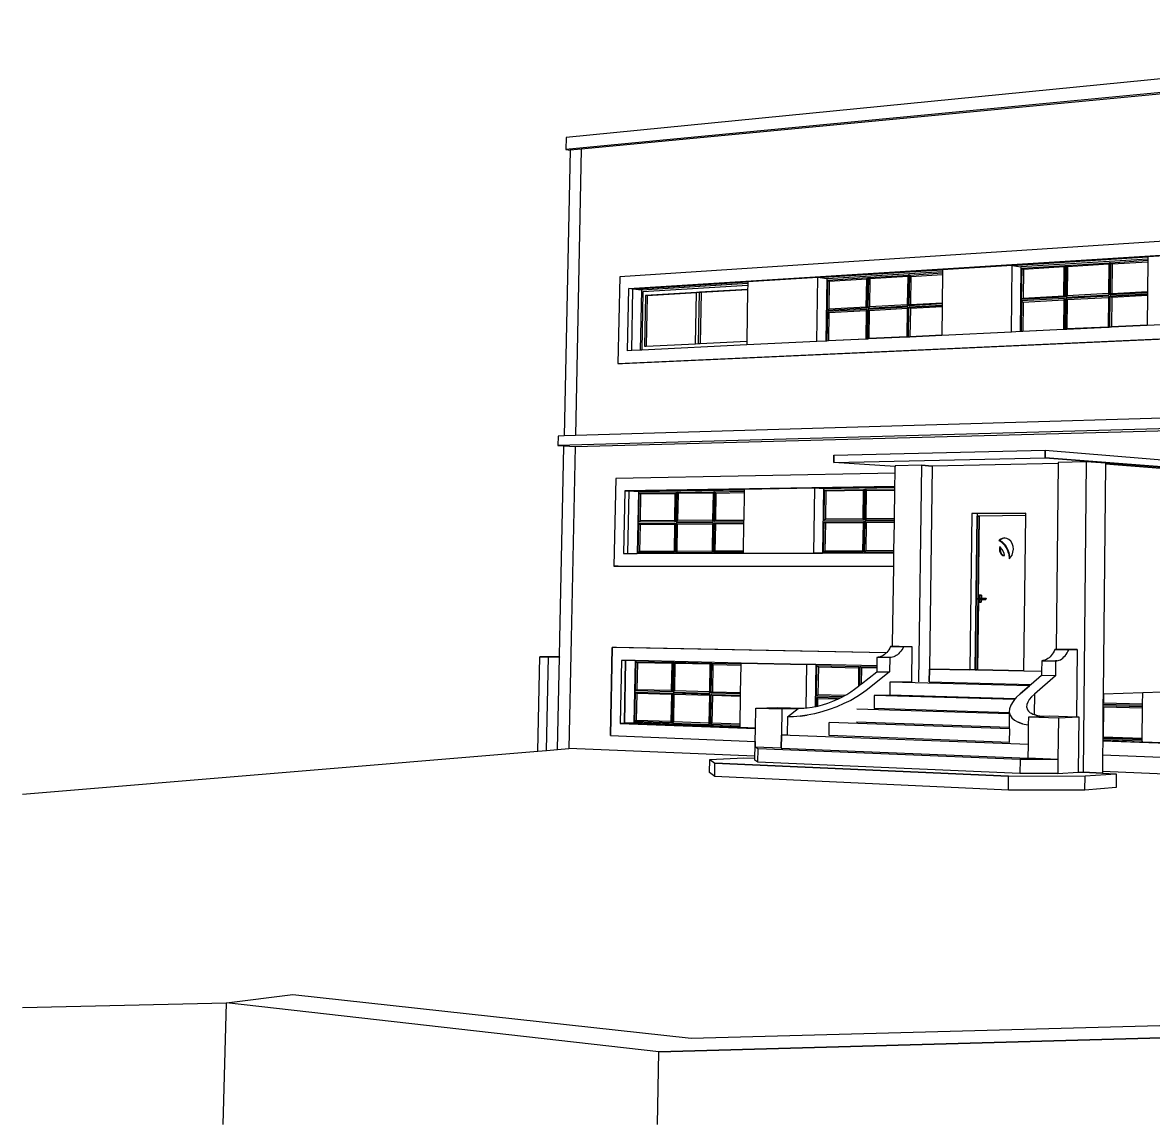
# Model space of a CAD drawing. Header units: metres. Extents: x -0.2 to 17.8, y -0.3 to 9.8.
# Drawn here: x -0.18 to 10.25, y -0.33 to 9.84 of the extents above; entities that cross this region are included whole.
import ezdxf

# ---------------------------------------------------------------- set-up
doc = ezdxf.new("R2010")
doc.units = ezdxf.units.M
for name, color, linetype in [('02_MURS_MAISON-F', 7, 'CONTINUOUS'), ('04_MENUISERIE-F', 7, 'CONTINUOUS'), ('23_TN-F', 7, 'CONTINUOUS'), ('LAYER0-F', 7, 'CONTINUOUS'), ('Z_04_EXT_-F', 7, 'CONTINUOUS')]:
    doc.layers.add(name, color=color, linetype=linetype)

msp = doc.modelspace()

# ---------------------------------------------------------------- linework, layer by layer
at = {"layer": '02_MURS_MAISON-F', "color": 7}
for points in [[(15.819, 9.813), (15.706, 9.826), (15.592, 9.84), (4.833, 8.781)], [(15.82, 9.672), (15.706, 9.685), (15.592, 9.698), (4.83, 8.669)], [(4.833, 8.781), (4.83, 8.669)], [(4.87, 8.662), (4.815, 6.026)], [(4.83, 8.669), (4.87, 8.662)], [(4.974, 8.672), (4.92, 6.029)], [(14.298, 8.081), (5.328, 7.494)], [(5.411, 7.385), (14.297, 7.942)], [(8.95, 7.599), (10.202, 7.677)], [(10.202, 7.677), (8.95, 7.599)], [(10.202, 7.677), (10.202, 7.658), (10.202, 7.632), (10.199, 7.359), (10.199, 7.347), (10.199, 7.334), (10.199, 7.321), (10.196, 7.048), (10.196, 7.045)], [(7.156, 7.487), (8.307, 7.558)], [(8.307, 7.558), (7.156, 7.487)], [(8.307, 7.558), (8.307, 7.541), (8.307, 7.529), (8.307, 7.516), (8.303, 7.254), (8.303, 7.243), (8.303, 7.23), (8.303, 7.217), (8.299, 6.955), (8.299, 6.953)], [(8.942, 6.984), (8.95, 7.599)], [(8.95, 7.599), (9.03, 7.586)], [(5.328, 7.494), (5.312, 6.693)], [(5.45, 7.38), (6.51, 7.446)], [(6.51, 7.446), (5.45, 7.38)], [(6.51, 7.446), (6.509, 7.431), (6.509, 7.413), (6.508, 7.378), (6.508, 7.375), (6.5, 6.899), (6.5, 6.865)], [(7.147, 6.897), (7.156, 7.487)], [(7.239, 7.475), (7.156, 7.487)], [(5.4, 6.812), (5.411, 7.385)], [(5.529, 7.37), (5.45, 7.38), (5.411, 7.385)], [(5.44, 6.814), (5.45, 7.38)], [(5.312, 6.693), (14.233, 7.101)], [(10.914, 7.079), (10.196, 7.045), (9.862, 7.028), (9.851, 7.028), (9.841, 7.027), (9.836, 7.027), (9.45, 7.008), (9.44, 7.008), (9.429, 7.007), (9.424, 7.007), (9.043, 6.989), (9.033, 6.988), (9.022, 6.988), (8.942, 6.984), (8.299, 6.953), (8.003, 6.938), (7.993, 6.938), (7.983, 6.937), (7.979, 6.937), (7.624, 6.92), (7.614, 6.919), (7.605, 6.919), (7.6, 6.919), (7.25, 6.902), (7.24, 6.901), (7.23, 6.901), (7.147, 6.897), (6.5, 6.865), (5.531, 6.818), (5.518, 6.818), (5.44, 6.814), (5.4, 6.812)], [(5.312, 6.693), (5.351, 6.689)], [(5.351, 6.689), (5.312, 6.693)], [(14.296, 6.306), (4.92, 6.029), (4.815, 6.026), (4.759, 6.024)], [(14.296, 6.2), (4.758, 5.938)], [(4.758, 5.938), (4.813, 5.934), (4.918, 5.927), (14.296, 6.181)], [(4.759, 6.024), (4.758, 5.938)], [(4.754, 3.132), (4.772, 3.983), (4.772, 3.985), (4.772, 3.989), (4.776, 4.156), (4.813, 5.924), (4.813, 5.934)], [(4.813, 5.934), (4.758, 5.938)], [(4.918, 5.927), (4.881, 4.154), (4.86, 3.14)], [(7.868, 5.681), (5.291, 5.631)], [(5.291, 5.631), (5.275, 4.823)], [(7.867, 5.558), (5.375, 5.517)], [(5.375, 5.517), (5.414, 5.515), (6.476, 5.532)], [(6.476, 5.532), (5.414, 5.515)], [(6.476, 5.532), (6.476, 5.526), (6.476, 5.515), (6.476, 5.503), (6.472, 5.25), (6.471, 5.238), (6.471, 5.226), (6.471, 5.214), (6.466, 4.961), (6.466, 4.949), (6.466, 4.942)], [(7.125, 5.543), (7.115, 4.943)], [(7.867, 5.555), (7.125, 5.543)], [(7.209, 5.538), (7.125, 5.543)], [(5.375, 5.517), (5.363, 4.939)], [(5.501, 5.51), (5.414, 5.515), (5.375, 5.517)], [(5.403, 4.939), (5.414, 5.515)], [(5.363, 4.939), (5.403, 4.939), (5.49, 4.939), (6.466, 4.942), (7.115, 4.943), (7.2, 4.943), (7.858, 4.945)], [(7.2, 4.943), (7.115, 4.943)], [(5.275, 4.823), (7.856, 4.822)], [(5.275, 4.823), (5.314, 4.822)], [(5.314, 4.822), (5.275, 4.823)], [(5.26, 4.071), (5.243, 3.259)], [(5.243, 3.259), (5.26, 4.071)], [(5.299, 4.072), (5.26, 4.071)], [(7.788, 4.023), (5.26, 4.071)], [(4.573, 3.117), (4.592, 3.987)], [(4.592, 3.987), (4.772, 3.989)], [(4.772, 3.989), (4.592, 3.987)], [(4.772, 3.983), (4.672, 3.985), (4.592, 3.987)], [(4.592, 3.987), (4.672, 3.985), (4.75, 3.986), (4.772, 3.986)], [(4.654, 3.123), (4.672, 3.985)], [(4.772, 3.985), (4.75, 3.986), (4.672, 3.985)], [(4.772, 3.985), (4.772, 3.983)], [(5.344, 3.953), (5.332, 3.372)], [(7.699, 3.902), (7.138, 3.914), (7.054, 3.916), (6.449, 3.929), (5.47, 3.951), (5.383, 3.952), (5.344, 3.953)], [(5.372, 3.373), (5.383, 3.952)], [(5.383, 3.952), (5.372, 3.373)], [(6.438, 3.334), (6.439, 3.341), (6.439, 3.353), (6.439, 3.365), (6.443, 3.62), (6.443, 3.632), (6.444, 3.644), (6.444, 3.656), (6.448, 3.91), (6.448, 3.922), (6.449, 3.929)], [(6.449, 3.929), (7.054, 3.916)], [(7.048, 3.514), (7.054, 3.916)], [(10.149, 3.2), (10.149, 3.22), (10.149, 3.233), (10.152, 3.511), (10.152, 3.524), (10.152, 3.537), (10.152, 3.55), (10.153, 3.654)], [(5.459, 3.376), (5.372, 3.373), (5.332, 3.372)], [(5.332, 3.372), (5.372, 3.373)], [(5.332, 3.372), (6.58, 3.326)], [(5.372, 3.373), (6.438, 3.334)], [(5.243, 3.259), (6.577, 3.206)], [(9.784, 3.213), (10.149, 3.2)], [(9.784, 3.21), (14.203, 3.05)], [(10.149, 3.207), (10.149, 3.2)], [(9.782, 3.081), (14.203, 2.907)]]:
    msp.add_lwpolyline(points, dxfattribs=at)
at = {"layer": '04_MENUISERIE-F', "color": 7}
for points in [[(9.04, 7.574), (9.436, 7.598), (9.446, 7.599), (9.847, 7.624), (9.857, 7.624), (10.202, 7.646)], [(9.847, 7.624), (9.84, 7.61)], [(9.84, 7.61), (9.847, 7.624)], [(9.844, 7.328), (9.847, 7.624)], [(9.857, 7.624), (9.847, 7.624)], [(9.854, 7.328), (9.857, 7.624)], [(9.857, 7.624), (9.854, 7.328)], [(9.857, 7.624), (9.871, 7.612)], [(9.871, 7.612), (10.202, 7.632)], [(7.249, 7.463), (7.613, 7.486), (7.622, 7.486), (7.991, 7.509), (8.001, 7.51), (8.307, 7.529)], [(8.014, 7.498), (8.307, 7.516)], [(9.036, 7.283), (9.04, 7.574)], [(9.053, 7.562), (9.04, 7.574)], [(9.053, 7.562), (9.05, 7.295)], [(9.429, 7.585), (9.053, 7.562)], [(9.432, 7.305), (9.426, 7.316), (9.429, 7.585), (9.436, 7.598)], [(9.436, 7.598), (9.432, 7.305)], [(9.446, 7.599), (9.443, 7.305)], [(9.46, 7.586), (9.446, 7.599)], [(9.46, 7.586), (9.457, 7.318)], [(9.84, 7.61), (9.46, 7.586)], [(9.871, 7.612), (9.869, 7.341)], [(6.509, 7.413), (5.541, 7.354)], [(7.244, 7.184), (7.249, 7.463)], [(7.262, 7.451), (7.249, 7.463)], [(7.262, 7.451), (7.257, 7.196)], [(7.607, 7.473), (7.262, 7.451)], [(7.609, 7.204), (7.603, 7.215), (7.607, 7.473), (7.613, 7.486)], [(7.613, 7.486), (7.609, 7.204)], [(7.622, 7.486), (7.618, 7.205)], [(7.636, 7.474), (7.622, 7.486)], [(7.636, 7.474), (7.632, 7.217)], [(7.985, 7.496), (7.636, 7.474)], [(7.991, 7.509), (7.985, 7.496)], [(7.985, 7.496), (7.991, 7.509)], [(7.987, 7.225), (7.991, 7.509)], [(8.001, 7.51), (7.991, 7.509)], [(7.997, 7.226), (8.001, 7.51)], [(8.001, 7.51), (7.997, 7.226)], [(8.001, 7.51), (8.014, 7.498)], [(8.014, 7.498), (8.01, 7.238)], [(5.541, 7.354), (5.531, 6.818)], [(5.567, 7.321), (5.557, 6.853)], [(6.508, 7.378), (6.063, 7.351), (6.037, 7.35), (5.567, 7.321)], [(5.582, 7.319), (5.567, 7.321)], [(6.028, 6.876), (6.037, 7.347), (6.037, 7.35)], [(6.037, 7.35), (6.063, 7.351), (6.079, 7.349)], [(6.055, 6.877), (6.063, 7.351)], [(6.079, 7.349), (6.063, 7.351)], [(9.426, 7.316), (9.05, 7.295), (9.036, 7.283)], [(9.432, 7.305), (9.036, 7.283)], [(9.837, 7.339), (9.457, 7.318), (9.443, 7.305)], [(9.443, 7.305), (9.844, 7.328)], [(9.844, 7.315), (9.443, 7.293)], [(9.844, 7.328), (9.837, 7.339)], [(9.844, 7.315), (9.837, 7.301)], [(9.841, 7.027), (9.844, 7.315)], [(9.851, 7.028), (9.854, 7.315)], [(9.854, 7.328), (9.869, 7.341), (10.199, 7.359)], [(10.199, 7.347), (9.854, 7.328)], [(9.869, 7.341), (9.854, 7.328)], [(9.854, 7.315), (10.199, 7.334)], [(10.199, 7.334), (9.854, 7.315)], [(10.199, 7.321), (9.868, 7.303), (9.854, 7.315)], [(9.868, 7.303), (9.865, 7.032)], [(7.603, 7.215), (7.257, 7.196), (7.244, 7.184)], [(7.609, 7.204), (7.244, 7.184)], [(7.981, 7.236), (7.632, 7.217), (7.618, 7.205)], [(7.618, 7.205), (7.987, 7.225)], [(7.987, 7.213), (7.618, 7.193)], [(7.981, 7.2), (7.631, 7.181)], [(7.987, 7.225), (7.981, 7.236)], [(7.987, 7.213), (7.981, 7.2)], [(7.983, 6.937), (7.987, 7.213)], [(7.993, 6.938), (7.997, 7.214)], [(7.997, 7.226), (8.01, 7.238), (8.303, 7.254)], [(8.303, 7.243), (7.997, 7.226)], [(8.01, 7.238), (7.997, 7.226)], [(7.997, 7.214), (8.303, 7.23)], [(8.303, 7.23), (7.997, 7.214)], [(8.01, 7.201), (7.997, 7.214)], [(8.01, 7.201), (8.006, 6.941)], [(8.303, 7.217), (8.01, 7.201)], [(9.036, 7.271), (9.033, 6.988)], [(9.033, 6.988), (9.036, 7.271)], [(9.432, 7.292), (9.036, 7.271)], [(9.05, 7.258), (9.036, 7.271)], [(9.05, 7.258), (9.047, 6.992)], [(9.426, 7.279), (9.05, 7.258)], [(9.432, 7.292), (9.426, 7.279), (9.423, 7.01), (9.424, 7.007)], [(9.429, 7.007), (9.432, 7.292)], [(9.443, 7.293), (9.44, 7.008)], [(9.44, 7.008), (9.443, 7.293)], [(9.457, 7.28), (9.443, 7.293)], [(9.457, 7.28), (9.454, 7.012)], [(9.837, 7.301), (9.457, 7.28)], [(7.244, 7.172), (7.24, 6.901)], [(7.24, 6.901), (7.244, 7.172)], [(7.609, 7.192), (7.244, 7.172)], [(7.257, 7.16), (7.244, 7.172)], [(7.257, 7.16), (7.253, 6.905)], [(7.603, 7.179), (7.257, 7.16)], [(7.609, 7.192), (7.603, 7.179), (7.599, 6.921), (7.6, 6.919)], [(7.605, 6.919), (7.609, 7.192)], [(7.618, 7.193), (7.614, 6.919)], [(7.614, 6.919), (7.618, 7.193)], [(7.631, 7.181), (7.618, 7.193)], [(7.631, 7.181), (7.627, 6.923)], [(9.043, 6.989), (9.047, 6.992), (9.423, 7.01)], [(9.45, 7.008), (9.454, 7.012), (9.834, 7.03)], [(9.834, 7.03), (9.454, 7.012)], [(9.834, 7.03), (9.836, 7.027)], [(9.862, 7.028), (9.865, 7.032), (10.196, 7.048)], [(10.196, 7.048), (9.865, 7.032)], [(5.557, 6.853), (5.573, 6.854), (6.028, 6.876), (6.055, 6.877), (6.07, 6.878), (6.5, 6.899)], [(7.25, 6.902), (7.253, 6.905), (7.599, 6.921)], [(7.624, 6.92), (7.627, 6.923), (7.977, 6.94)], [(7.977, 6.94), (7.627, 6.923)], [(7.977, 6.94), (7.979, 6.937)], [(8.003, 6.938), (8.006, 6.941), (8.299, 6.955)], [(8.299, 6.955), (8.006, 6.941)], [(7.218, 5.526), (7.584, 5.532), (7.593, 5.533), (7.866, 5.537)], [(7.58, 5.249), (7.574, 5.26), (7.578, 5.52), (7.584, 5.532)], [(7.584, 5.532), (7.58, 5.249)], [(7.589, 5.249), (7.593, 5.533)], [(7.593, 5.533), (7.606, 5.52), (7.866, 5.524)], [(7.606, 5.52), (7.593, 5.533)], [(5.504, 5.229), (5.509, 5.499)], [(5.509, 5.499), (5.846, 5.504), (5.854, 5.504), (6.195, 5.51), (6.204, 5.51), (6.476, 5.515)], [(5.841, 5.492), (5.521, 5.487), (5.509, 5.499)], [(5.521, 5.487), (5.517, 5.24)], [(5.841, 5.232), (5.836, 5.244), (5.841, 5.492), (5.846, 5.504)], [(5.846, 5.504), (5.841, 5.232)], [(5.854, 5.504), (5.849, 5.232)], [(6.189, 5.498), (5.867, 5.493), (5.854, 5.504)], [(5.867, 5.493), (5.862, 5.244)], [(6.195, 5.51), (6.189, 5.498)], [(6.189, 5.498), (6.195, 5.51)], [(6.19, 5.235), (6.195, 5.51)], [(6.204, 5.51), (6.195, 5.51)], [(6.199, 5.235), (6.204, 5.51)], [(6.204, 5.51), (6.199, 5.235)], [(6.204, 5.51), (6.216, 5.498), (6.476, 5.503)], [(6.216, 5.498), (6.212, 5.247)], [(7.214, 5.245), (7.218, 5.526)], [(7.578, 5.52), (7.231, 5.515), (7.218, 5.526)], [(7.231, 5.515), (7.227, 5.257)], [(7.602, 5.261), (7.606, 5.52)], [(5.498, 4.947), (5.504, 5.217)], [(5.836, 5.244), (5.517, 5.24), (5.504, 5.229)], [(5.841, 5.232), (5.504, 5.229)], [(5.504, 5.217), (5.84, 5.22)], [(5.835, 5.209), (5.516, 5.206), (5.504, 5.217)], [(5.84, 5.22), (5.835, 5.209), (5.831, 4.959), (5.835, 4.948)], [(5.84, 5.22), (5.835, 4.948)], [(5.849, 5.221), (5.844, 4.948)], [(5.844, 4.948), (5.849, 5.221)], [(6.185, 5.247), (5.862, 5.244), (5.849, 5.232)], [(5.849, 5.232), (6.19, 5.235)], [(6.19, 5.224), (5.849, 5.221)], [(6.184, 5.212), (5.862, 5.209), (5.849, 5.221)], [(5.862, 5.209), (5.849, 5.221)], [(6.19, 5.224), (6.184, 5.212)], [(6.19, 5.235), (6.185, 5.247)], [(6.185, 4.949), (6.19, 5.224)], [(6.193, 4.949), (6.199, 5.224)], [(6.199, 5.224), (6.193, 4.949)], [(6.199, 5.235), (6.212, 5.247), (6.472, 5.25)], [(6.212, 5.247), (6.199, 5.235)], [(6.471, 5.238), (6.199, 5.235)], [(6.199, 5.224), (6.471, 5.226)], [(6.471, 5.214), (6.211, 5.212), (6.199, 5.224)], [(7.209, 4.951), (7.214, 5.233)], [(7.574, 5.26), (7.227, 5.257), (7.214, 5.245)], [(7.58, 5.249), (7.214, 5.245)], [(7.214, 5.233), (7.579, 5.236)], [(7.573, 5.224), (7.226, 5.221), (7.214, 5.233)], [(7.226, 5.221), (7.222, 4.963)], [(7.579, 5.236), (7.573, 5.224), (7.569, 4.964), (7.575, 4.952)], [(7.579, 5.236), (7.575, 4.952)], [(7.589, 5.237), (7.585, 4.952)], [(7.585, 4.952), (7.589, 5.237)], [(7.862, 5.263), (7.602, 5.261), (7.589, 5.249)], [(7.862, 5.251), (7.589, 5.249)], [(7.862, 5.239), (7.589, 5.237)], [(7.862, 5.227), (7.602, 5.224), (7.589, 5.237)], [(7.602, 5.224), (7.598, 4.964)], [(8.642, 5.286), (8.624, 3.866)], [(9.074, 5.29), (8.642, 5.286), (8.626, 5.286)], [(8.626, 5.286), (8.642, 5.286)], [(5.516, 5.206), (5.511, 4.958)], [(5.857, 4.959), (5.862, 5.209)], [(6.211, 5.212), (6.207, 4.96)], [(8.836, 5.069), (8.827, 5.06)], [(8.827, 5.06), (8.836, 5.069)], [(8.827, 5.06), (8.849, 5.048), (8.864, 5.033), (8.879, 5.018), (8.903, 4.978), (8.913, 4.945), (8.917, 4.933), (8.92, 4.891)], [(8.927, 4.898), (8.924, 4.933), (8.921, 4.945), (8.91, 4.978), (8.887, 5.017), (8.872, 5.033), (8.857, 5.047), (8.835, 5.059), (8.827, 5.06)], [(8.883, 5.082), (8.864, 5.079), (8.844, 5.068), (8.835, 5.059)], [(8.92, 4.891), (8.927, 4.898), (8.934, 4.905), (8.948, 4.926), (8.956, 4.951), (8.96, 4.979), (8.957, 5.006), (8.949, 5.031), (8.936, 5.053), (8.919, 5.069), (8.899, 5.079), (8.883, 5.082), (8.878, 5.083), (8.856, 5.079), (8.836, 5.069)], [(5.831, 4.959), (5.511, 4.958), (5.498, 4.947)], [(5.835, 4.948), (5.498, 4.947)], [(5.498, 4.947), (5.835, 4.948)], [(6.18, 4.96), (5.857, 4.959), (5.844, 4.948)], [(5.844, 4.948), (6.185, 4.949)], [(6.185, 4.949), (6.18, 4.96)], [(6.466, 4.961), (6.207, 4.96), (6.193, 4.949)], [(6.466, 4.949), (6.193, 4.949)], [(7.569, 4.964), (7.222, 4.963), (7.209, 4.951)], [(7.575, 4.952), (7.209, 4.951)], [(7.209, 4.951), (7.575, 4.952)], [(7.858, 4.965), (7.598, 4.964), (7.585, 4.952)], [(7.585, 4.952), (7.858, 4.953)], [(8.836, 5.003), (8.833, 4.993), (8.831, 4.978), (8.832, 4.963), (8.837, 4.949), (8.844, 4.937), (8.853, 4.928), (8.864, 4.922), (8.876, 4.921), (8.879, 4.921)], [(8.879, 4.921), (8.874, 4.944), (8.857, 4.978), (8.841, 4.996), (8.836, 5.003)], [(8.841, 4.996), (8.84, 4.993), (8.839, 4.978), (8.84, 4.963), (8.844, 4.949), (8.851, 4.937), (8.861, 4.928), (8.872, 4.922), (8.879, 4.921), (8.879, 4.921)], [(8.879, 4.921), (8.876, 4.921)], [(8.633, 4.516), (8.633, 4.529)], [(8.633, 4.529), (8.641, 4.529), (8.645, 4.529), (8.665, 4.529), (8.7, 4.529), (8.708, 4.529)], [(8.661, 4.516), (8.649, 4.516), (8.633, 4.516)], [(8.633, 4.516), (8.638, 4.516), (8.645, 4.516), (8.665, 4.516), (8.707, 4.516)], [(8.641, 4.529), (8.641, 4.516)], [(8.665, 4.555), (8.661, 4.555), (8.645, 4.555)], [(8.645, 4.555), (8.645, 4.529)], [(8.645, 4.555), (8.661, 4.555)], [(8.645, 4.516), (8.645, 4.516), (8.645, 4.49)], [(8.645, 4.49), (8.664, 4.49)], [(8.664, 4.49), (8.645, 4.49)], [(8.648, 4.49), (8.664, 4.49)], [(8.649, 4.516), (8.649, 4.516)], [(8.661, 4.516), (8.66, 4.49)], [(8.661, 4.555), (8.661, 4.529)], [(8.665, 4.529), (8.661, 4.529)], [(8.665, 4.516), (8.661, 4.516)], [(8.707, 4.516), (8.7, 4.516), (8.665, 4.516)], [(8.7, 4.529), (8.7, 4.516)], [(8.708, 4.529), (8.707, 4.516)], [(5.47, 3.951), (5.459, 3.376)], [(5.47, 3.951), (5.459, 3.376)], [(5.474, 3.672), (5.479, 3.943)], [(5.479, 3.943), (5.817, 3.936), (5.825, 3.936), (6.166, 3.928), (6.175, 3.928), (6.448, 3.922)], [(5.811, 3.924), (5.491, 3.932), (5.479, 3.943)], [(5.491, 3.932), (5.486, 3.683)], [(5.811, 3.662), (5.807, 3.674), (5.811, 3.924), (5.817, 3.936)], [(5.817, 3.936), (5.811, 3.662)], [(5.825, 3.936), (5.82, 3.661)], [(6.161, 3.917), (5.838, 3.924), (5.825, 3.936)], [(5.838, 3.924), (5.833, 3.673)], [(6.166, 3.928), (6.161, 3.917)], [(6.161, 3.652), (6.166, 3.928)], [(6.161, 3.917), (6.166, 3.928)], [(6.175, 3.928), (6.166, 3.928)], [(6.17, 3.651), (6.175, 3.928)], [(6.175, 3.928), (6.17, 3.651)], [(6.175, 3.928), (6.188, 3.916), (6.448, 3.91)], [(6.188, 3.916), (6.183, 3.663)], [(7.143, 3.623), (7.148, 3.906)], [(7.148, 3.906), (7.538, 3.898)], [(7.148, 3.906), (7.161, 3.894), (7.532, 3.886)], [(7.161, 3.894), (7.157, 3.635)], [(7.538, 3.898), (7.532, 3.886), (7.53, 3.715)], [(7.532, 3.886), (7.538, 3.898)], [(7.538, 3.898), (7.536, 3.72)], [(7.536, 3.72), (7.538, 3.898)], [(7.545, 3.727), (7.548, 3.898)], [(7.548, 3.898), (7.699, 3.894)], [(7.699, 3.882), (7.561, 3.885), (7.548, 3.898)], [(7.559, 3.738), (7.561, 3.885)], [(8.63, 3.867), (9.057, 3.858)], [(5.468, 3.388), (5.473, 3.66)], [(5.473, 3.66), (5.811, 3.65)], [(5.806, 3.639), (5.486, 3.648), (5.473, 3.66)], [(5.807, 3.674), (5.486, 3.683), (5.474, 3.672)], [(5.811, 3.662), (5.474, 3.672)], [(6.157, 3.664), (5.833, 3.673), (5.82, 3.661)], [(5.82, 3.661), (6.161, 3.652)], [(6.161, 3.652), (6.157, 3.664)], [(6.17, 3.651), (6.183, 3.663), (6.444, 3.656)], [(6.183, 3.663), (6.17, 3.651)], [(6.444, 3.644), (6.17, 3.651)], [(5.486, 3.648), (5.481, 3.399)], [(5.811, 3.65), (5.806, 3.639), (5.801, 3.388), (5.806, 3.376)], [(5.811, 3.65), (5.806, 3.376)], [(5.82, 3.65), (5.815, 3.375)], [(5.815, 3.375), (5.82, 3.65)], [(6.156, 3.628), (5.832, 3.638), (5.82, 3.65)], [(6.161, 3.64), (5.82, 3.65)], [(5.832, 3.638), (5.82, 3.65)], [(5.828, 3.387), (5.832, 3.638)], [(6.161, 3.64), (6.156, 3.628)], [(6.156, 3.363), (6.161, 3.64)], [(6.165, 3.363), (6.17, 3.64)], [(6.17, 3.64), (6.165, 3.363)], [(6.17, 3.64), (6.443, 3.632)], [(6.443, 3.62), (6.183, 3.628), (6.17, 3.64)], [(6.183, 3.628), (6.178, 3.374)], [(7.143, 3.611), (7.142, 3.529)], [(7.142, 3.529), (7.143, 3.611)], [(7.405, 3.628), (7.157, 3.635), (7.143, 3.623)], [(7.383, 3.616), (7.143, 3.623)], [(7.36, 3.605), (7.143, 3.611)], [(7.336, 3.594), (7.156, 3.599), (7.143, 3.611)], [(7.155, 3.532), (7.156, 3.599)], [(10.152, 3.55), (9.792, 3.56), (9.787, 3.556)], [(9.793, 3.643), (9.792, 3.56)], [(10.152, 3.537), (9.787, 3.547)], [(10.152, 3.524), (9.787, 3.534)], [(10.152, 3.511), (9.792, 3.522), (9.787, 3.526)], [(9.792, 3.522), (9.789, 3.246)], [(5.459, 3.376), (5.459, 3.376)], [(5.801, 3.388), (5.481, 3.399), (5.468, 3.388)], [(5.806, 3.376), (5.468, 3.388)], [(5.468, 3.388), (5.806, 3.376)], [(6.151, 3.375), (5.828, 3.387), (5.815, 3.375)], [(5.815, 3.375), (6.156, 3.363)], [(6.156, 3.363), (6.151, 3.375)], [(6.439, 3.365), (6.178, 3.374), (6.165, 3.363)], [(6.439, 3.353), (6.165, 3.363)], [(9.784, 3.242), (9.789, 3.246), (10.149, 3.233)], [(10.149, 3.233), (9.789, 3.246)], [(10.149, 3.22), (9.784, 3.233)]]:
    msp.add_lwpolyline(points, dxfattribs=at)
at = {"layer": '23_TN-F', "color": 7}
for points in [[(-0.181, 2.72), (4.573, 3.117), (4.654, 3.123), (4.754, 3.132), (4.86, 3.14)], [(-0.181, 0.749), (1.7, 0.792)]]:
    msp.add_lwpolyline(points, dxfattribs=at)
at = {"layer": 'LAYER0-F', "color": 7}
for points in [[(15.734, 9.657), (15.638, 9.668), (15.541, 9.679), (4.974, 8.672), (4.87, 8.662)], [(10.919, 7.722), (10.202, 7.677)], [(10.202, 7.658), (9.03, 7.586)], [(8.307, 7.541), (7.239, 7.475)], [(8.95, 7.599), (8.307, 7.558)], [(9.03, 7.586), (9.022, 6.988)], [(9.84, 7.61), (9.837, 7.339)], [(6.509, 7.431), (5.529, 7.37)], [(7.156, 7.487), (6.51, 7.446)], [(7.239, 7.475), (7.23, 6.901)], [(7.985, 7.496), (7.981, 7.236)], [(5.529, 7.37), (5.518, 6.818)], [(5.582, 7.319), (5.573, 6.854)], [(6.037, 7.347), (5.582, 7.319)], [(6.079, 7.349), (6.07, 6.878)], [(6.508, 7.375), (6.079, 7.349)], [(7.981, 7.2), (7.977, 6.94)], [(9.837, 7.301), (9.834, 7.03)], [(14.231, 7.094), (5.351, 6.689)], [(9.373, 5.772), (8.21, 5.747), (8.112, 5.754), (7.869, 5.749)], [(8.112, 5.754), (8.21, 5.747)], [(8.21, 5.747), (8.185, 3.873), (8.183, 3.756)], [(9.81, 5.773), (9.633, 5.786), (9.373, 5.781)], [(10.45, 5.731), (10.319, 5.728), (9.81, 5.768)], [(9.81, 5.768), (10.319, 5.728)], [(7.125, 5.543), (6.476, 5.532)], [(7.209, 5.538), (7.2, 4.943)], [(7.866, 5.549), (7.209, 5.538)], [(5.501, 5.51), (5.49, 4.939)], [(6.476, 5.526), (5.501, 5.51)], [(6.189, 5.498), (6.185, 5.247)], [(8.627, 5.305), (8.626, 5.286), (8.608, 3.866)], [(8.608, 3.866), (8.626, 5.286)], [(9.074, 5.31), (8.627, 5.305)], [(8.638, 4.529), (8.648, 5.286)], [(9.074, 5.29), (8.648, 5.286), (8.642, 5.286)], [(6.184, 5.212), (6.18, 4.96)], [(5.314, 4.822), (7.856, 4.821)], [(8.638, 4.516), (8.63, 3.867), (8.63, 3.866)], [(8.665, 4.516), (8.664, 4.49)], [(8.665, 4.555), (8.665, 4.529)], [(7.789, 4.024), (5.299, 4.072)], [(8.026, 4.079), (7.907, 4.081)], [(9.548, 4.053), (9.42, 4.055)], [(6.161, 3.917), (6.157, 3.664)], [(7.138, 3.914), (7.132, 3.527)], [(8.183, 3.756), (8.185, 3.873)], [(9.057, 3.856), (8.63, 3.866), (8.624, 3.866), (8.608, 3.866), (8.559, 3.865)], [(8.608, 3.866), (8.624, 3.866)], [(8.63, 3.866), (8.63, 3.867)], [(8.183, 3.756), (9.125, 3.732)], [(7.821, 3.751), (7.819, 3.632)], [(8.022, 3.755), (7.821, 3.751)], [(6.156, 3.628), (6.151, 3.375)], [(7.676, 3.628), (7.675, 3.508)], [(7.819, 3.632), (7.676, 3.628)], [(7.676, 3.628), (7.819, 3.632)], [(6.439, 3.341), (5.459, 3.376)], [(6.876, 3.432), (6.873, 3.265)], [(8.92, 3.334), (7.514, 3.382)], [(6.58, 3.329), (6.438, 3.334)], [(6.873, 3.265), (6.821, 3.263)], [(8.925, 3.197), (7.26, 3.259)], [(6.575, 3.068), (4.86, 3.14)], [(6.819, 3.142), (6.577, 3.152)], [(10.149, 3.207), (9.784, 3.22)], [(10.883, 3.173), (10.149, 3.2)], [(6.603, 3.015), (6.574, 3.031)], [(9.37, 3.039), (9.097, 3.05)], [(9.781, 2.931), (14.252, 2.741)], [(9.369, 2.91), (9.021, 2.909)]]:
    msp.add_lwpolyline(points, dxfattribs=at)
at = {"layer": 'Z_04_EXT_-F', "color": 7}
for points in [[(7.304, 5.781), (7.305, 5.847)], [(7.305, 5.847), (7.304, 5.781)], [(7.305, 5.847), (9.253, 5.893), (10.485, 5.793)], [(9.252, 5.824), (9.253, 5.893)], [(9.253, 5.893), (9.252, 5.824)], [(7.304, 5.781), (9.252, 5.824), (10.45, 5.731)], [(7.869, 5.742), (7.304, 5.781)], [(7.845, 4.081), (7.845, 4.103), (7.856, 4.821), (7.856, 4.822), (7.858, 4.945), (7.858, 4.953), (7.858, 4.965), (7.862, 5.227), (7.862, 5.251), (7.862, 5.263), (7.866, 5.524), (7.866, 5.537), (7.866, 5.549), (7.867, 5.555), (7.867, 5.558), (7.868, 5.681), (7.869, 5.742), (7.869, 5.749)], [(7.869, 5.749), (7.869, 5.742)], [(8.112, 5.754), (8.084, 3.754)], [(10.45, 5.731), (9.252, 5.824)], [(9.373, 5.781), (9.373, 5.772), (9.354, 4.054)], [(9.633, 5.786), (9.603, 2.921)], [(9.81, 5.773), (9.81, 5.768), (9.788, 3.643), (9.787, 3.556), (9.787, 3.547), (9.787, 3.534), (9.787, 3.526), (9.784, 3.242), (9.784, 3.233), (9.784, 3.22), (9.784, 3.21), (9.782, 3.081), (9.781, 2.931), (9.781, 2.913)], [(8.578, 5.308), (8.559, 3.865)], [(9.074, 5.313), (8.578, 5.308)], [(8.627, 5.305), (8.578, 5.308)], [(9.057, 3.854), (9.057, 3.858), (9.074, 5.29), (9.074, 5.29), (9.074, 5.31), (9.074, 5.313)], [(7.827, 4.081), (7.819, 4.066), (7.811, 4.052), (7.802, 4.039), (7.792, 4.027), (7.789, 4.024), (7.788, 4.023), (7.781, 4.017), (7.771, 4.008), (7.76, 3.999), (7.748, 3.993), (7.736, 3.988), (7.725, 3.984), (7.713, 3.982), (7.7, 3.981)], [(7.947, 4.079), (7.939, 4.064), (7.93, 4.05), (7.921, 4.037), (7.911, 4.025), (7.901, 4.014), (7.89, 4.005), (7.879, 3.997), (7.868, 3.991), (7.856, 3.985), (7.844, 3.982), (7.832, 3.979), (7.82, 3.979), (7.7, 3.981)], [(7.907, 4.081), (7.845, 4.081), (7.827, 4.081)], [(8.026, 4.079), (7.947, 4.079), (7.827, 4.081)], [(7.827, 4.081), (7.947, 4.079)], [(8.022, 3.755), (8.026, 4.079)], [(7.7, 3.981), (7.699, 3.902), (7.699, 3.894), (7.699, 3.882), (7.699, 3.849)], [(7.82, 3.979), (7.818, 3.847)], [(9.343, 4.054), (9.336, 4.038), (9.328, 4.024), (9.319, 4.011), (9.309, 3.998), (9.299, 3.987), (9.289, 3.978), (9.279, 3.97), (9.267, 3.963), (9.256, 3.958), (9.245, 3.953), (9.233, 3.951), (9.222, 3.95)], [(9.222, 3.95), (9.35, 3.948), (9.362, 3.949), (9.373, 3.951), (9.384, 3.955), (9.396, 3.96), (9.407, 3.967), (9.417, 3.975), (9.427, 3.985), (9.437, 3.996), (9.447, 4.008), (9.455, 4.022), (9.464, 4.036), (9.471, 4.051)], [(9.42, 4.055), (9.354, 4.054), (9.343, 4.054)], [(9.343, 4.054), (9.471, 4.051), (9.548, 4.053)], [(9.548, 4.053), (9.471, 4.051)], [(9.548, 4.053), (9.541, 3.433)], [(9.22, 3.85), (9.057, 3.854), (8.559, 3.865), (8.185, 3.873)], [(8.185, 3.873), (8.559, 3.865)], [(9.222, 3.95), (9.22, 3.85), (9.22, 3.814)], [(9.35, 3.948), (9.348, 3.811)], [(9.362, 3.949), (9.35, 3.948)], [(6.876, 3.432), (6.976, 3.51), (7.015, 3.511), (7.026, 3.512), (7.048, 3.514), (7.057, 3.515), (7.103, 3.521), (7.132, 3.527), (7.142, 3.529), (7.15, 3.531), (7.155, 3.532), (7.198, 3.543), (7.247, 3.559), (7.294, 3.576), (7.336, 3.594), (7.341, 3.596), (7.36, 3.605), (7.383, 3.616), (7.385, 3.617), (7.405, 3.628), (7.425, 3.64), (7.462, 3.663), (7.495, 3.687), (7.53, 3.715), (7.536, 3.72), (7.545, 3.727), (7.559, 3.738), (7.699, 3.849), (7.818, 3.847)], [(7.818, 3.847), (7.615, 3.684), (7.569, 3.65), (7.517, 3.616), (7.459, 3.584), (7.396, 3.554), (7.33, 3.526), (7.262, 3.501), (7.193, 3.479), (7.124, 3.461), (7.057, 3.447), (6.992, 3.438), (6.932, 3.433), (6.876, 3.432)], [(9.348, 3.811), (9.22, 3.814), (9.125, 3.732), (9.108, 3.718), (9.024, 3.646), (8.987, 3.61), (8.978, 3.599), (8.971, 3.591), (8.958, 3.575), (8.937, 3.54), (8.925, 3.507), (8.922, 3.477), (8.922, 3.459), (8.92, 3.334), (8.92, 3.326)], [(9.348, 3.811), (9.154, 3.642), (9.127, 3.617), (9.107, 3.592), (9.092, 3.568), (9.084, 3.545), (9.082, 3.523), (9.084, 3.518), (9.087, 3.503), (9.091, 3.497), (9.099, 3.485), (9.106, 3.479), (9.116, 3.47), (9.126, 3.465), (9.14, 3.457), (9.151, 3.454), (9.17, 3.448), (9.205, 3.442), (9.244, 3.439)], [(9.108, 3.718), (7.821, 3.751)], [(9.024, 3.646), (9.108, 3.718)], [(10.335, 3.66), (10.153, 3.654), (9.793, 3.643), (9.788, 3.643)], [(8.971, 3.591), (7.676, 3.628)], [(8.978, 3.599), (7.819, 3.632)], [(9.154, 3.642), (9.151, 3.454)], [(6.574, 3.031), (6.575, 3.051), (6.575, 3.068), (6.577, 3.152), (6.577, 3.206), (6.58, 3.326), (6.58, 3.329), (6.583, 3.513)], [(6.583, 3.513), (6.785, 3.52), (7.026, 3.512)], [(6.583, 3.513), (6.825, 3.505), (6.976, 3.51), (7.026, 3.512)], [(6.825, 3.505), (6.821, 3.263), (6.819, 3.142)], [(6.976, 3.51), (6.825, 3.505)], [(6.992, 3.438), (7.057, 3.447)], [(7.026, 3.512), (7.026, 3.512)], [(8.922, 3.459), (7.516, 3.503)], [(8.922, 3.469), (7.675, 3.508)], [(8.922, 3.477), (8.929, 3.448), (8.945, 3.423), (8.969, 3.401), (9.003, 3.383), (9.045, 3.369), (9.094, 3.36), (9.101, 3.36)], [(9.17, 3.448), (9.151, 3.454)], [(7.26, 3.259), (7.262, 3.38)], [(8.927, 3.323), (8.927, 3.323), (7.262, 3.38)], [(7.262, 3.38), (7.262, 3.38)], [(7.262, 3.38), (7.262, 3.38)], [(9.045, 3.369), (9.003, 3.383)], [(9.097, 3.05), (9.099, 3.177), (9.099, 3.182), (9.101, 3.36), (9.102, 3.433)], [(9.102, 3.433), (9.244, 3.439), (9.292, 3.441), (9.541, 3.433), (9.564, 3.432)], [(9.102, 3.433), (9.375, 3.424), (9.564, 3.432)], [(9.375, 3.424), (9.37, 3.039), (9.369, 2.91)], [(9.564, 3.432), (9.558, 2.923)], [(6.819, 3.142), (6.821, 3.263)], [(9.099, 3.177), (6.821, 3.263)], [(7.26, 3.259), (7.26, 3.259)], [(8.925, 3.197), (8.927, 3.323)], [(6.577, 3.206), (6.577, 3.152)], [(9.37, 3.039), (9.022, 3.038), (6.605, 3.137), (6.577, 3.152)], [(6.603, 3.015), (6.605, 3.137)], [(6.819, 3.142), (9.097, 3.05)], [(8.925, 3.197), (8.925, 3.197)], [(6.157, 2.918), (6.16, 3.039)], [(6.16, 3.039), (6.472, 3.055), (6.575, 3.051)], [(6.16, 3.039), (6.207, 3.006), (8.915, 2.886), (9.622, 2.887), (9.91, 2.907)], [(9.022, 3.038), (9.021, 2.909)], [(6.205, 2.883), (6.207, 3.006)], [(8.915, 2.886), (6.207, 3.006)], [(9.021, 2.909), (6.603, 3.015)], [(9.369, 2.91), (9.558, 2.923), (9.603, 2.921), (9.781, 2.913), (9.91, 2.907)], [(9.908, 2.779), (9.62, 2.757), (8.914, 2.755), (6.205, 2.883), (6.157, 2.918)], [(8.914, 2.755), (8.915, 2.886)], [(9.781, 2.913), (9.603, 2.921)], [(9.62, 2.757), (9.622, 2.887)], [(9.91, 2.907), (9.908, 2.779)], [(1.7, 0.792), (2.313, 0.869), (5.987, 0.467), (14.867, 0.707), (17.186, 1.467)], [(17.838, 1.444), (15.52, 0.615), (5.69, 0.339), (1.7, 0.792)], [(1.669, -0.329), (1.7, 0.792)], [(5.69, 0.339), (15.52, 0.615)], [(5.678, -0.329), (5.69, 0.339)]]:
    msp.add_lwpolyline(points, dxfattribs=at)

doc.saveas('drawing.dxf')
